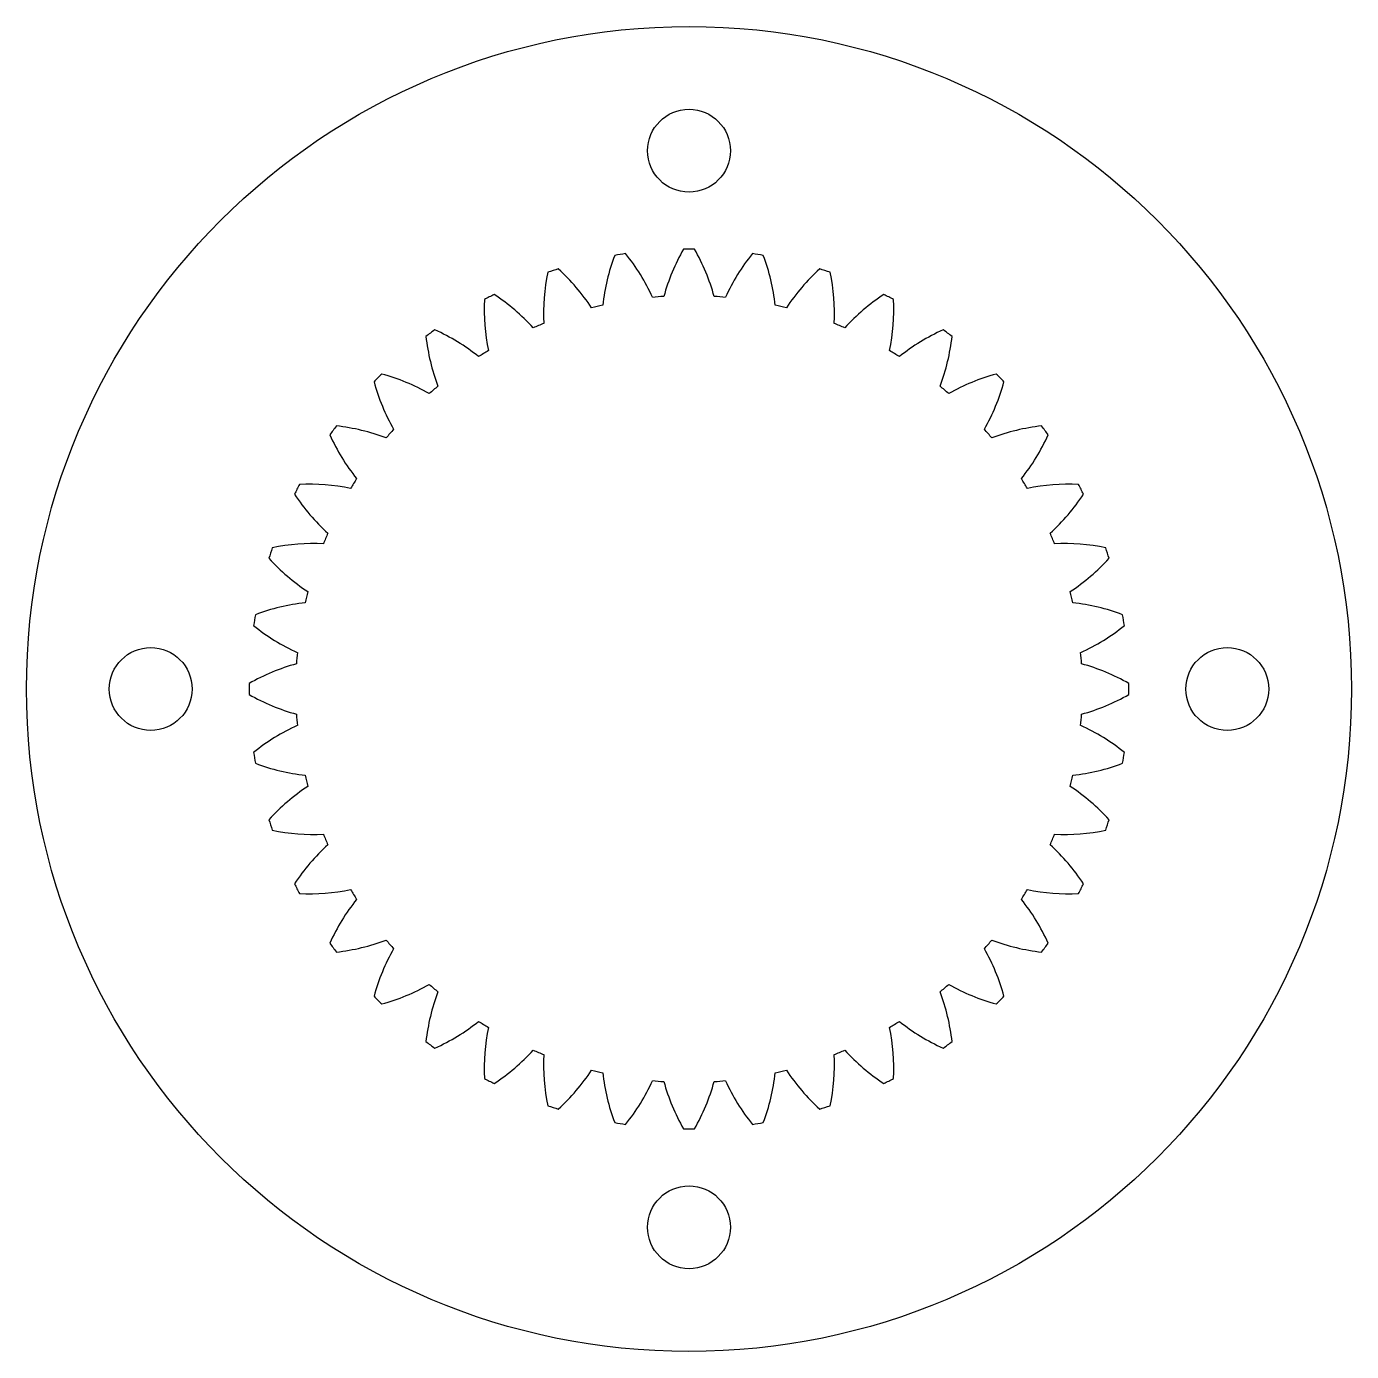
# Model space of a CAD drawing. Header units: millimetres. Extents: x -40 to 40, y -40 to 40.
import ezdxf

# ---------------------------------------------------------------- set-up
doc = ezdxf.new("R2010")
doc.units = ezdxf.units.MM

msp = doc.modelspace()

# ---------------------------------------------------------------- linework, layer by layer
at = {"color": 7, "linetype": 'Continuous', "lineweight": 25}
for centre, radius in [((0, 0), 40), ((0, 32.5), 2.5), ((-32.5, 0), 2.5), ((32.5, 0), 2.5), ((0, -32.5), 2.5)]:
    msp.add_circle(centre, radius, dxfattribs=at)
for centre, radius, start, end in [((10.53, 20.38), 12.5, 150.36092, 164.5899), ((0, 0), 26.564, 89.27914, 90.72086), ((-10.53, 20.38), 12.5, 15.4101, 29.63908), ((7.213, 21.776), 12.5, 159.36092, 173.5899), ((0, 0), 26.564, 98.27914, 99.72086), ((-13.589, 18.482), 12.5, 24.4101, 38.63908), ((13.589, 18.482), 12.5, 141.36092, 155.5899), ((0, 0), 26.564, 80.27914, 81.72086), ((-7.213, 21.776), 12.5, 6.4101, 20.63908), ((3.717, 22.636), 12.5, 168.36092, 182.5899), ((0, 0), 26.564, 107.27914, 108.72086), ((-16.313, 16.128), 12.5, 33.4101, 47.63908), ((16.313, 16.128), 12.5, 132.36092, 146.5899), ((0, 0), 26.564, 71.27914, 72.72086), ((-3.717, 22.636), 12.5, 357.4101, 11.63908), ((0.13, 22.939), 12.5, 177.36092, 191.5899), ((0, 0), 26.564, 116.27914, 117.72086), ((-18.635, 13.378), 12.5, 42.4101, 56.63908), ((0, 0), 23.75, 93.67024, 95.32976), ((0, 0), 23.75, 84.67024, 86.32976), ((18.635, 13.378), 12.5, 123.36092, 137.5899), ((0, 0), 26.564, 62.27914, 63.72086), ((-0.13, 22.939), 12.5, 348.4101, 2.63908), ((0, 0), 23.75, 102.67024, 104.32976), ((0, 0), 23.75, 75.67024, 77.32976), ((0, 0), 26.564, 125.27914, 126.72086), ((-20.498, 10.298), 12.5, 51.4101, 65.63908), ((0, 0), 23.75, 111.67024, 113.32976), ((0, 0), 23.75, 66.67024, 68.32976), ((20.498, 10.298), 12.5, 114.36092, 128.5899), ((0, 0), 26.564, 53.27914, 54.72086), ((-3.46, 22.677), 12.5, 186.36092, 200.5899), ((3.46, 22.677), 12.5, 339.4101, 353.63908), ((0, 0), 23.75, 120.67024, 122.32976), ((0, 0), 23.75, 57.67024, 59.32976), ((0, 0), 26.564, 134.27914, 135.72086), ((-6.965, 21.857), 12.5, 195.36092, 209.5899), ((-21.857, 6.965), 12.5, 60.4101, 74.63908), ((21.857, 6.965), 12.5, 105.36092, 119.5899), ((6.965, 21.857), 12.5, 330.4101, 344.63908), ((0, 0), 26.564, 44.27914, 45.72086), ((0, 0), 23.75, 129.67024, 131.32976), ((0, 0), 23.75, 48.67024, 50.32976), ((0, 0), 26.564, 143.27914, 144.72086), ((-10.298, 20.498), 12.5, 204.36092, 218.5899), ((-22.677, 3.46), 12.5, 69.4101, 83.63908), ((0, 0), 23.75, 138.67024, 140.32976), ((0, 0), 23.75, 39.67024, 41.32976), ((22.677, 3.46), 12.5, 96.36092, 110.5899), ((10.298, 20.498), 12.5, 321.4101, 335.63908), ((0, 0), 26.564, 35.27914, 36.72086), ((0, 0), 26.564, 152.27914, 153.72086), ((-22.939, -0.13), 12.5, 78.4101, 92.63908), ((0, 0), 23.75, 147.67024, 149.32976), ((0, 0), 23.75, 30.67024, 32.32976), ((22.939, -0.13), 12.5, 87.36092, 101.5899), ((0, 0), 26.564, 26.27914, 27.72086), ((-13.378, 18.635), 12.5, 213.36092, 227.5899), ((13.378, 18.635), 12.5, 312.4101, 326.63908), ((0, 0), 23.75, 156.67024, 158.32976), ((0, 0), 23.75, 21.67024, 23.32976), ((0, 0), 26.564, 161.27914, 162.72086), ((-22.636, -3.717), 12.5, 87.4101, 101.63908), ((22.636, -3.717), 12.5, 78.36092, 92.5899), ((0, 0), 26.564, 17.27914, 18.72086), ((-16.128, 16.313), 12.5, 222.36092, 236.5899), ((16.128, 16.313), 12.5, 303.4101, 317.63908), ((0, 0), 23.75, 165.67024, 167.32976), ((0, 0), 23.75, 12.67024, 14.32976), ((-21.776, -7.213), 12.5, 96.4101, 110.63908), ((21.776, -7.213), 12.5, 69.36092, 83.5899), ((0, 0), 26.564, 170.27914, 171.72086), ((0, 0), 26.564, 8.27914, 9.72086), ((-18.482, 13.589), 12.5, 231.36092, 245.5899), ((18.482, 13.589), 12.5, 294.4101, 308.63908), ((0, 0), 23.75, 174.67024, 176.32976), ((0, 0), 23.75, 3.67024, 5.32976), ((-20.38, -10.53), 12.5, 105.4101, 119.63908), ((20.38, -10.53), 12.5, 60.36092, 74.5899), ((0, 0), 26.564, 179.27914, 180.72086), ((0, 0), 26.564, 359.27914, 0.72086), ((-20.38, 10.53), 12.5, 240.36092, 254.5899), ((20.38, 10.53), 12.5, 285.4101, 299.63908), ((0, 0), 23.75, 183.67024, 185.32976), ((0, 0), 23.75, 354.67024, 356.32976), ((-18.482, -13.589), 12.5, 114.4101, 128.63908), ((18.482, -13.589), 12.5, 51.36092, 65.5899), ((0, 0), 26.564, 188.27914, 189.72086), ((0, 0), 26.564, 350.27914, 351.72086), ((-21.776, 7.213), 12.5, 249.36092, 263.5899), ((21.776, 7.213), 12.5, 276.4101, 290.63908), ((0, 0), 23.75, 192.67024, 194.32976), ((0, 0), 23.75, 345.67024, 347.32976), ((-16.128, -16.313), 12.5, 123.4101, 137.63908), ((16.128, -16.313), 12.5, 42.36092, 56.5899), ((0, 0), 26.564, 197.27914, 198.72086), ((0, 0), 26.564, 341.27914, 342.72086), ((-22.636, 3.717), 12.5, 258.36092, 272.5899), ((0, 0), 23.75, 201.67024, 203.32976), ((0, 0), 23.75, 336.67024, 338.32976), ((22.636, 3.717), 12.5, 267.4101, 281.63908), ((-13.378, -18.635), 12.5, 132.4101, 146.63908), ((13.378, -18.635), 12.5, 33.36092, 47.5899), ((0, 0), 26.564, 206.27914, 207.72086), ((0, 0), 26.564, 332.27914, 333.72086), ((-22.939, 0.13), 12.5, 267.36092, 281.5899), ((-10.298, -20.498), 12.5, 141.4101, 155.63908), ((0, 0), 23.75, 210.67024, 212.32976), ((0, 0), 23.75, 327.67024, 329.32976), ((10.298, -20.498), 12.5, 24.36092, 38.5899), ((22.939, 0.13), 12.5, 258.4101, 272.63908), ((-22.677, -3.46), 12.5, 276.36092, 290.5899), ((0, 0), 23.75, 219.67024, 221.32976), ((0, 0), 23.75, 318.67024, 320.32976), ((22.677, -3.46), 12.5, 249.4101, 263.63908), ((0, 0), 26.564, 215.27914, 216.72086), ((-6.965, -21.857), 12.5, 150.4101, 164.63908), ((6.965, -21.857), 12.5, 15.36092, 29.5899), ((0, 0), 26.564, 323.27914, 324.72086), ((-21.857, -6.965), 12.5, 285.36092, 299.5899), ((-3.46, -22.677), 12.5, 159.4101, 173.63908), ((0, 0), 23.75, 228.67024, 230.32976), ((0, 0), 23.75, 309.67024, 311.32976), ((3.46, -22.677), 12.5, 6.36092, 20.5899), ((21.857, -6.965), 12.5, 240.4101, 254.63908), ((0, 0), 26.564, 224.27914, 225.72086), ((0, 0), 26.564, 314.27914, 315.72086), ((-20.498, -10.298), 12.5, 294.36092, 308.5899), ((0, 0), 23.75, 237.67024, 239.32976), ((0.13, -22.939), 12.5, 168.4101, 182.63908), ((0, 0), 23.75, 300.67024, 302.32976), ((-0.13, -22.939), 12.5, 357.36092, 11.5899), ((20.498, -10.298), 12.5, 231.4101, 245.63908), ((0, 0), 26.564, 233.27914, 234.72086), ((0, 0), 26.564, 305.27914, 306.72086), ((-18.635, -13.378), 12.5, 303.36092, 317.5899), ((0, 0), 23.75, 246.67024, 248.32976), ((3.717, -22.636), 12.5, 177.4101, 191.63908), ((-3.717, -22.636), 12.5, 348.36092, 2.5899), ((0, 0), 23.75, 291.67024, 293.32976), ((18.635, -13.378), 12.5, 222.4101, 236.63908), ((-16.313, -16.128), 12.5, 312.36092, 326.5899), ((0, 0), 23.75, 255.67024, 257.32976), ((7.213, -21.776), 12.5, 186.4101, 200.63908), ((-7.213, -21.776), 12.5, 339.36092, 353.5899), ((0, 0), 23.75, 282.67024, 284.32976), ((16.313, -16.128), 12.5, 213.4101, 227.63908), ((0, 0), 26.564, 242.27914, 243.72086), ((-13.589, -18.482), 12.5, 321.36092, 335.5899), ((0, 0), 23.75, 264.67024, 266.32976), ((10.53, -20.38), 12.5, 195.4101, 209.63908), ((-10.53, -20.38), 12.5, 330.36092, 344.5899), ((0, 0), 23.75, 273.67024, 275.32976), ((13.589, -18.482), 12.5, 204.4101, 218.63908), ((0, 0), 26.564, 296.27914, 297.72086), ((0, 0), 26.564, 251.27914, 252.72086), ((0, 0), 26.564, 287.27914, 288.72086), ((0, 0), 26.564, 260.27914, 261.72086), ((0, 0), 26.564, 278.27914, 279.72086), ((0, 0), 26.564, 269.27914, 270.72086)]:
    msp.add_arc(centre, radius, start, end, dxfattribs=at)

doc.saveas('drawing.dxf')
